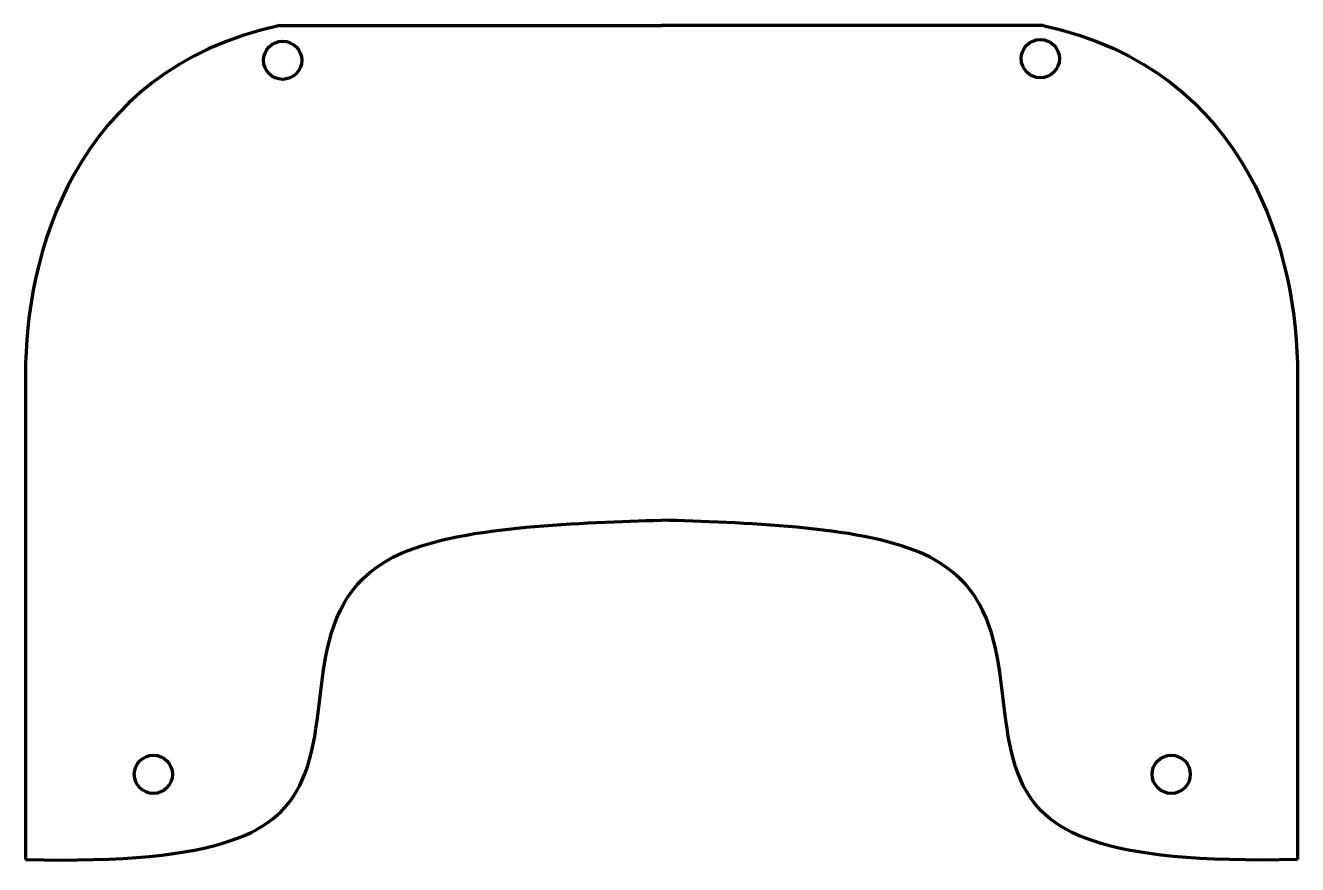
# Model space of a CAD drawing. Header units: millimetres. Extents: x 10 to 110, y 1 to 67.
import ezdxf

# ---------------------------------------------------------------- set-up
doc = ezdxf.new("R2010")
doc.units = ezdxf.units.MM

msp = doc.modelspace()

# ---------------------------------------------------------------- linework, layer by layer
at = {"lineweight": 200}
for p, q in [((30.08, 67.45), (60.08, 67.45)), ((90.08, 67.45), (60.08, 67.45)), ((10.08, 40.02), (10.08, 1.88)), ((110.08, 40.02), (110.08, 1.88))]:
    msp.add_line(p, q, dxfattribs=at)
for centre in [(30.3, 64.71), (89.86, 64.84), (20.14, 8.58), (100.15, 8.58)]:
    msp.add_circle(centre, 1.5, dxfattribs=at)
for points in [[(30.08, 67.45), (13.74, 63.92), (10.08, 49.16), (10.08, 40.02)], [(90.08, 67.45), (106.42, 63.92), (110.08, 49.16), (110.08, 40.02)]]:
    msp.add_open_spline(points, degree=3, dxfattribs=at)
for points in [[(10.08, 1.88), (25.75, 1.49), (36.33, 7.96), (29.88, 27.83), (53.87, 28.35), (60.08, 28.56)], [(110.08, 1.88), (94.41, 1.49), (83.83, 7.96), (90.28, 27.83), (66.29, 28.35), (60.08, 28.56)]]:
    msp.add_open_spline(points, degree=3, knots=[1.97001, 1.97001, 1.97001, 1.97001, 20.47693, 47.61888, 64.42356, 64.42356, 64.42356, 64.42356], dxfattribs=at)

doc.saveas('drawing.dxf')
